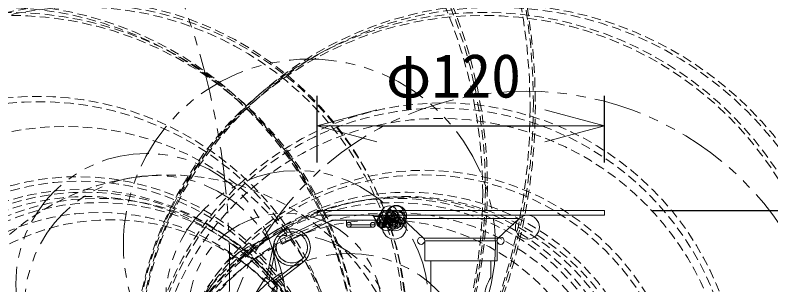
# Model space of a CAD drawing. Units: millimetres, scale not verified. Extents: x -62 to 109, y -56 to 178.
# Drawn here: x -5.07 to 26.47, y 36.83 to 48.09 of the extents above; entities that cross this region are included whole.
import ezdxf
from ezdxf.enums import TextEntityAlignment as Align

# ---------------------------------------------------------------- set-up
doc = ezdxf.new("R2010")
doc.units = ezdxf.units.MM
doc.header["$LTSCALE"] = 0.125
doc.linetypes.add('USER1', pattern=[4.7625, 3.175, -1.5875])
doc.linetypes.add('USER2', pattern=[31.75, 15.875, -3.175, 3.175, -3.175, 3.175, -3.175])
doc.layers.add('0-0_0', color=1, linetype='USER2', lineweight=18)
doc.layers.add('0-4_GAIKEI', color=1, linetype='USER1', lineweight=18)
doc.layers.add('0-5_SUNPO', color=7, linetype='Continuous')
doc.styles.add('ＭＳ ゴシック', font='')
doc.styles.get('ＭＳ ゴシック').set_extended_font_data('MS Gothic')

# ---------------------------------------------------------------- blocks, each defined once
blk = doc.blocks.new('_Open30')
at = {"layer": '0-0_0', "color": 7, "linetype": 'Continuous'}
blk.add_line((0, 0), (-1, 0), dxfattribs=at)
blk.add_lwpolyline([(-1, 0.26795), (0, 0), (-1, -0.26795)], dxfattribs=at)
blk = doc.blocks.new('D2')
at = {"layer": '0-5_SUNPO'}
for p, q in [((72.0245, 103.4404), (72.0245, 106.2259)), ((84.0245, 103.4404), (84.0245, 106.2259)), ((74.5245, 104.9759), (81.5245, 104.9759))]:
    blk.add_line(p, q, dxfattribs=at)
at = {"layer": '0-5_SUNPO', "xscale": 2.5, "yscale": 2.5, "rotation": 180}
blk.add_blockref('_Open30', (72.0245, 104.9759), dxfattribs=at)
at = {"layer": '0-5_SUNPO', "xscale": 2.5, "yscale": 2.5}
blk.add_blockref('_Open30', (84.0245, 104.9759), dxfattribs=at)
at = {"layer": '0-5_SUNPO', "style": 'ＭＳ ゴシック'}
blk.add_text('φ120', height=1.833, dxfattribs=at).set_placement((74.8995, 105.6009), align=Align.BOTTOM_LEFT)
blk = doc.blocks.new('D3')
at = {"layer": '0-5_SUNPO'}
for p, q in [((86.0245, 101.4404), (93.6339, 101.4404)), ((92.3839, 98.9404), (92.3839, 90.8904)), ((88.7249, 88.3904), (93.6339, 88.3904))]:
    blk.add_line(p, q, dxfattribs=at)
at = {"layer": '0-5_SUNPO', "xscale": 2.5, "yscale": 2.5}
for p, rotation in [((92.3839, 101.4404), 90), ((92.3839, 88.3904), 270)]:
    blk.add_blockref('_Open30', p, dxfattribs=dict(at, rotation=rotation))
at = {"layer": '0-5_SUNPO', "style": 'ＭＳ ゴシック'}
blk.add_text('130', height=1.833, rotation=90, dxfattribs=at).set_placement((91.7589, 92.8794), align=Align.BOTTOM_LEFT)

msp = doc.modelspace()

# ---------------------------------------------------------------- linework, layer by layer
at = {"layer": '0-0_0'}
for points in [[(5.4288, 37.1128), (5.7311, 38.5562), (5.7311, 38.5562), (5.7311, 38.5562), (5.7311, 38.5562), (5.7313, 38.5562), (5.7322, 38.556), (5.7355, 38.5553), (5.7482, 38.5526), (5.7895, 38.5439), (5.8311, 38.5352), (5.8485, 38.5316), (5.537, 37.0445)], [(5.6788, 36.9556), (6.8818, 37.8837), (6.8818, 37.8837), (6.8818, 37.8837), (6.8818, 37.8837), (6.8819, 37.8835), (6.8824, 37.8828), (6.8845, 37.8801), (6.8924, 37.8698), (6.9181, 37.8362), (6.9441, 37.8026), (6.9551, 37.7887), (5.7874, 36.8879)], [(5.7879, 36.8882), (5.7879, 36.8882), (5.8244, 36.8651), (5.8338, 36.8591), (5.8362, 36.8576), (5.8367, 36.8572), (5.8369, 36.8571), (5.8369, 36.857), (5.8369, 36.857), (5.8369, 36.857), (4.9338, 35.4168), (4.9293, 35.4194), (4.6598, 35.5878), (4.5145, 35.6793), (4.4807, 35.7007), (4.477, 35.7032), (4.4764, 35.7035), (4.4763, 35.7036), (4.4763, 35.7036), (4.4763, 35.7036), (5.3794, 37.1439), (5.3827, 37.142), (5.3922, 37.1361), (5.4289, 37.1134)], [(5.3794, 37.1439), (5.3794, 37.1439), (5.3794, 37.1439), (5.3795, 37.1438), (5.3801, 37.1434), (5.3838, 37.141), (5.4176, 37.1195), (5.5629, 37.0281), (5.8324, 36.8597), (5.8369, 36.857)], [(5.4288, 37.1131), (5.4236, 37.1163), (5.4222, 37.1171), (5.4218, 37.1173), (5.4218, 37.1173), (5.4218, 37.1173), (5.4219, 37.1173), (5.4222, 37.117), (5.4234, 37.1162), (5.4283, 37.1131), (5.4475, 37.1009), (5.5179, 37.0565), (5.5179, 37.0565), (5.7027, 36.9406), (5.7699, 36.8987), (5.7946, 36.8836), (5.7946, 36.8836), (5.7945, 36.8836), (5.7945, 36.8837), (5.7942, 36.8839), (5.7929, 36.8847), (5.7877, 36.888), (5.7877, 36.8881)], [(5.6798, 36.9563), (5.6086, 37.001), (5.5373, 37.0456)], [(5.6796, 36.9563), (5.6085, 37.0009), (5.5373, 37.0455)]]:
    msp.add_lwpolyline(points, dxfattribs=at)
for centre, radius in [((33.0252, 101.6066), 76.0771), ((-28.4964, 37.5623), 32.3824), ((7.2134, 38.4969), 7.7621), ((16.2541, 32.059), 12.8587), ((0.4144, 36.8658), 5.4547), ((0.7839, 35.9487), 5.4547), ((6.6998, 36.1135), 5.4911), ((6.2075, 35.802), 4.0249), ((6.4847, 38.3984), 0.77), ((6.577, 34.8849), 4.0249), ((6.4847, 38.3984), 0.65), ((8.8499, 32.8899), 5.255)]:
    msp.add_circle(centre, radius, dxfattribs=at)
at = {"layer": '0-4_GAIKEI', "color": 7, "linetype": 'Continuous'}
for p, q in [((7.5338, 39.9408), (7.5338, 39.7408)), ((7.5338, 39.9408), (19.5338, 39.9408)), ((7.5338, 39.7408), (19.5338, 39.7408)), ((19.5338, 39.9408), (19.5338, 39.7408)), ((11.9768, 38.7853), (11.099, 39.606)), ((15.0908, 38.7853), (15.9686, 39.606)), ((12.0244, 38.6757), (12.0244, 37.8408)), ((15.0433, 38.6757), (15.0433, 37.8408)), ((12.0244, 37.8408), (15.0433, 37.8408)), ((12.2838, 37.8408), (12.2838, 32.9158)), ((14.7838, 37.8408), (14.7838, 37.1408))]:
    msp.add_line(p, q, dxfattribs=at)
at = {"layer": '0-4_GAIKEI', "linetype": 'Continuous'}
for p, q in [((10.1927, 39.6797), (10.1927, 39.7408)), ((10.3384, 39.7408), (10.472, 39.4985)), ((9.908, 39.683), (9.9099, 39.6797)), ((10.1201, 39.2985), (9.9099, 39.6797)), ((10.403, 39.2985), (10.1927, 39.6797)), ((10.5557, 39.4408), (10.8551, 39.4408)), ((10.9388, 39.4985), (11.0284, 39.6611)), ((11.1507, 39.5577), (11.0078, 39.2985)), ((11.099, 39.606), (15.9686, 39.606)), ((10.403, 39.2985), (10.1201, 39.2985)), ((10.9242, 39.2408), (10.2038, 39.2408)), ((6.0842, 38.5398), (5.9972, 38.7198)), ((11.9768, 38.7853), (15.0908, 38.7853)), ((12.0244, 38.6757), (15.0433, 38.6757))]:
    msp.add_line(p, q, dxfattribs=at)
at = {"layer": '0-4_GAIKEI', "linetype": 'USER2'}
for p, q in [((10.254, 39.7408), (10.254, 39.5408)), ((10.4549, 39.7408), (10.4549, 39.5408)), ((9.9588, 39.5408), (9.9588, 39.3408)), ((8.8588, 39.2408), (9.8588, 39.2408))]:
    msp.add_line(p, q, dxfattribs=at)
at = {"layer": '0-4_GAIKEI', "linetype": 'Continuous'}
for points in [[(5.9972, 38.7198), (6.0493, 38.7453), (6.1763, 38.8069), (6.2634, 38.6268), (8.1499, 39.5388), (8.1541, 39.5403), (8.1586, 39.5408), (10.4627, 39.5408), (10.4627, 39.7408), (8.1586, 39.7408), (8.1376, 39.7398), (8.1168, 39.7368), (8.0964, 39.7318), (8.0765, 39.7249), (8.0629, 39.7189), (6.1763, 38.8069)], [(9.908, 39.683), (9.8946, 39.7021), (9.8772, 39.7175), (9.8562, 39.7289), (9.8322, 39.7362), (9.8154, 39.739), (9.7812, 39.7408)], [(10.1909, 39.683), (10.1795, 39.7019), (10.1574, 39.7298), (10.1498, 39.7382), (10.1489, 39.7396), (10.1488, 39.7401)], [(10.9388, 39.4985), (10.6559, 39.4985), (10.789, 39.7398)], [(8.1499, 39.5388), (8.1595, 39.5388), (6.9944, 38.9755)], [(9.908, 39.683), (10.1909, 39.683), (10.1927, 39.6797)], [(6.7266, 39.1294), (6.689, 39.1408), (6.6509, 39.1502), (6.6123, 39.1577), (6.5735, 39.1632), (6.5344, 39.1668), (6.4951, 39.1683), (6.4559, 39.1678), (6.4167, 39.1654), (6.3777, 39.1609), (6.3389, 39.1545), (6.2833, 39.1416)], [(6.9934, 38.9764), (7.3307, 39.1397), (7.4405, 39.1931), (7.4791, 39.2122), (7.4789, 39.2121), (7.4771, 39.2113), (7.4565, 39.2016), (7.2524, 39.1035), (6.7181, 38.8447), (6.6778, 38.8248)], [(6.8753, 38.918), (6.273, 38.6268), (6.2686, 38.6247), (6.1423, 38.5638), (6.1044, 38.5456), (6.0948, 38.541), (6.0926, 38.54), (6.0921, 38.5398), (6.092, 38.5398), (6.0842, 38.5398), (6.0976, 38.5464), (6.1363, 38.5653), (6.2634, 38.6268)], [(6.638, 39.03), (6.6027, 39.0376), (6.5671, 39.0431), (6.5312, 39.0467), (6.4951, 39.0483), (6.459, 39.0479), (6.423, 39.0454), (6.3872, 39.041), (6.3517, 39.0346), (6.3147, 39.0257)], [(6.6778, 38.8248), (6.6779, 38.8249), (6.6784, 38.8251), (6.6806, 38.8261), (6.6899, 38.8305), (6.7277, 38.8485), (6.8685, 38.9162), (6.8741, 38.9189)]]:
    msp.add_lwpolyline(points, dxfattribs=at)
at = {"layer": '0-4_GAIKEI', "linetype": 'USER2'}
for points in [[(8.1682, 39.5408), (8.1638, 39.5403), (8.1595, 39.5388)], [(8.7588, 39.5408), (8.7588, 39.3408), (9.9588, 39.3408)]]:
    msp.add_lwpolyline(points, dxfattribs=at)
at = {"layer": '0-4_GAIKEI', "color": 7, "linetype": 'Continuous'}
msp.add_lwpolyline([(14.7838, 37.1408), (14.7356, 37.0573), (14.6836, 36.9583), (14.6557, 36.8993), (14.6232, 36.823), (14.5933, 36.7407), (14.5689, 36.6581), (14.55, 36.5715), (14.5431, 36.527), (14.538, 36.4819), (14.5349, 36.4365), (14.5338, 36.3908)], dxfattribs=at)
at = {"layer": '0-4_GAIKEI'}
for centre, radius in [((-8.0256, 44.4368), 24.5872), ((-7.7897, 44.3555), 24.4343), ((-7.8707, 44.2006), 24.2974), ((-5.8308, 40.9129), 20.4739), ((-5.8187, 40.8532), 20.3791), ((-5.6967, 40.6593), 20.1426), ((-2.4133, 35.0606), 13.6597), ((-2.2909, 34.991), 13.5747), ((-5.8472, 33.6022), 14.9398), ((-5.7979, 33.5542), 14.8664), ((-2.3317, 34.9307), 13.4988), ((15.0317, 33.6022), 14.9398), ((14.9824, 33.5542), 14.8664), ((-5.3297, 33.6174), 14.5879), ((-5.2806, 33.5698), 14.515), ((14.5142, 33.6174), 14.5879), ((14.4651, 33.5698), 14.515), ((-4.1395, 32.0246), 12.6782), ((-4.043, 31.9401), 12.5398), ((12.7996, 32.0758), 12.3535), ((12.7133, 31.9901), 12.2214), ((12.674, 31.7195), 12.0606), ((-2.9724, 31.7268), 11.7189), ((-2.4362, 30.7614), 10.5879), ((1.3453, 31.2929), 10.1268), ((12.0355, 30.7505), 10.8662), ((11.9535, 30.6795), 10.7476), ((-2.3623, 30.69), 10.4747), ((-2.2955, 30.4762), 10.3369), ((-2.1293, 30.4452), 10.2578), ((11.3138, 30.4452), 10.2578), ((-2.0544, 30.3774), 10.1454), ((-1.6342, 30.4834), 9.9615), ((10.8187, 30.4834), 9.9615), ((11.07, 30.4524), 10.044), ((11.2389, 30.3774), 10.1454), ((-1.569, 30.4147), 9.8548), ((10.7535, 30.4147), 9.8548), ((-1.5386, 30.1538), 9.6989), ((10.7231, 30.1538), 9.6989), ((-1.0594, 30.1559), 9.3969), ((10.2439, 30.1559), 9.3969)]:
    msp.add_circle(centre, radius, dxfattribs=at)
at = {"layer": '0-4_GAIKEI', "linetype": 'Continuous'}
for centre, radius in [((10.548, 39.7865), 0.3466), ((10.8406, 39.7197), 0.4298), ((10.8309, 39.7865), 0.3466), ((10.4887, 39.5197), 0.4298), ((10.4139, 39.6379), 0.2793), ((10.15, 39.7395), 0.00137), ((10.7715, 39.5197), 0.4298), ((10.5634, 39.6434), 0.2028), ((10.6967, 39.6379), 0.2793), ((10.6163, 39.5779), 0.1645), ((10.8999, 39.5865), 0.3466), ((10.2115, 39.4434), 0.2028), ((10.2645, 39.3779), 0.1645), ((10.2206, 39.347), 0.1109), ((10.4944, 39.4434), 0.2028), ((10.5473, 39.3779), 0.1645), ((10.5035, 39.347), 0.1109), ((10.5478, 39.5546), 0.1216), ((10.551, 39.5511), 0.1168), ((10.5725, 39.547), 0.1109), ((10.5645, 39.535), 0.0959), ((10.5583, 39.5258), 0.0854), ((10.5707, 39.5386), 0.0976), ((10.7657, 39.4379), 0.2793), ((10.5536, 39.5066), 0.0656), ((10.5754, 39.5095), 0.0682), ((10.8306, 39.5546), 0.1216), ((10.8338, 39.5511), 0.1168), ((10.8473, 39.535), 0.0959), ((10.8535, 39.5386), 0.0976), ((10.8997, 39.3546), 0.1216), ((10.9029, 39.3511), 0.1168), ((10.8582, 39.5095), 0.0682), ((10.9164, 39.335), 0.0959), ((10.9226, 39.3386), 0.0976), ((6.4847, 38.3984), 0.77), ((6.4847, 38.3984), 0.77), ((10.2065, 39.3258), 0.0854), ((10.2017, 39.3066), 0.0656), ((10.4893, 39.3258), 0.0854), ((10.4845, 39.3066), 0.0656), ((10.9273, 39.3095), 0.0682), ((6.4847, 38.3984), 0.65)]:
    msp.add_circle(centre, radius, dxfattribs=at)
at = {"layer": '0-4_GAIKEI', "color": 7, "linetype": 'Continuous'}
for centre, radius in [((10.7575, 39.2408), 0.5), ((16.3101, 39.2408), 0.5), ((11.8744, 38.6757), 0.15), ((15.1933, 38.6757), 0.15)]:
    msp.add_circle(centre, radius, dxfattribs=at)
at = {"layer": '0-4_GAIKEI', "linetype": 'USER2'}
for centre in [(8.8588, 39.3408), (9.8588, 39.3408)]:
    msp.add_circle(centre, 0.1, dxfattribs=at)

# ---------------------------------------------------------------- block references
at = {"layer": '0-5_SUNPO'}
for name in ['D2', 'D3']:
    msp.add_blockref(name, (-64.4907, -61.4996), dxfattribs=at)

doc.saveas('drawing.dxf')
